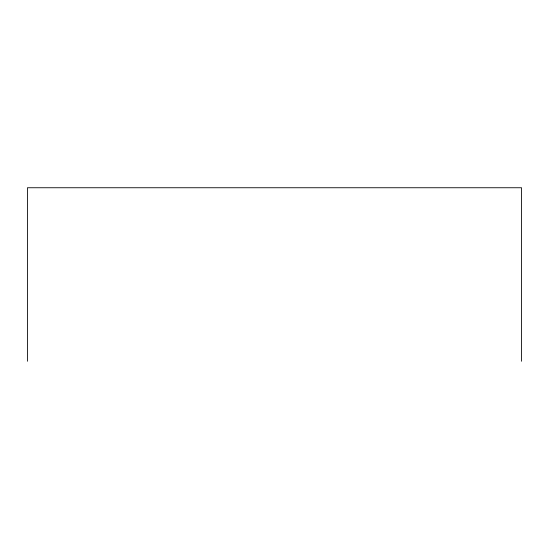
<?xml version="1.0" encoding="UTF-8"?>
<svg xmlns="http://www.w3.org/2000/svg" width="549" height="549" viewBox="0 0 549 549"><rect width="100%" height="100%" fill="white"/><g stroke="black" fill="none" stroke-linecap="round" stroke-linejoin="round"><path stroke-width="0.82" d="M521.55 361.256L521.55 187.744L27.45 187.744L27.45 361.256"/></g></svg>
